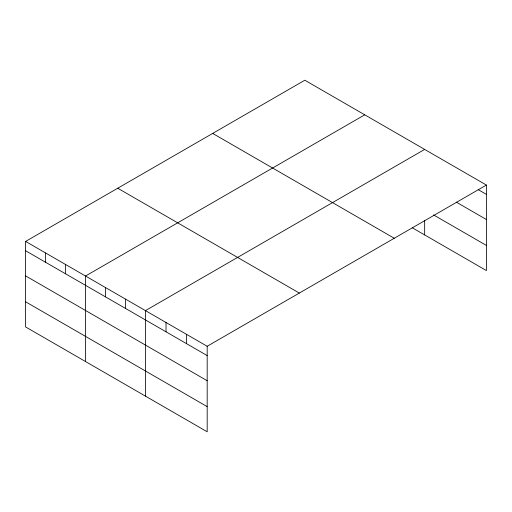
<?xml version="1.0" encoding="UTF-8"?>
<svg xmlns="http://www.w3.org/2000/svg" width="512" height="512" viewBox="0 0 512 512"><rect width="100%" height="100%" fill="white"/><g stroke="black" fill="none" stroke-linecap="round" stroke-linejoin="round"><path stroke-width="0.77" d="M486.4 185.062L304.819 80.224L25.6 241.427L25.6 326.938L207.181 431.776L207.181 346.266L486.4 185.062L486.4 270.573L412.262 227.77M364.742 114.822L85.523 276.026L85.523 361.536M424.659 149.414L145.446 310.624L145.446 396.128M478.17 189.619L486.4 194.374M456.218 202.093L486.4 219.52M433.581 214.931L486.4 245.427M212.678 133.421L394.259 238.259M117.741 188.23L299.322 293.069M25.6 241.427L207.181 346.266M25.6 250.739L207.181 355.578M25.6 275.885L207.181 380.723M25.6 301.792L207.181 406.63M424.659 220.781L424.659 234.925M186.605 334.387L186.605 343.693M166.022 322.502L166.022 331.814M125.472 299.091L125.472 308.403M105.498 287.558L105.498 296.87M65.549 264.493L65.549 273.805M45.574 252.96L45.574 262.272"/></g></svg>
